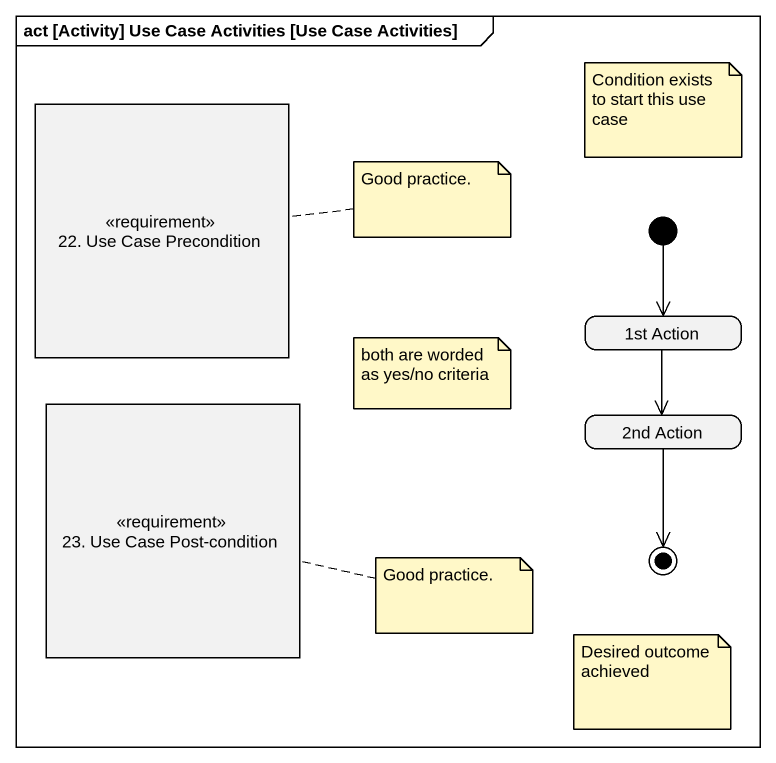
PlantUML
@startuml
mainframe act [Activity] Use Case Activities [Use Case Activities]
hide empty description
state "22. Use Case Precondition" as o22_Use_Case_Precondition <<requirement>>
state "1st Action" as s1st_Action
state "23. Use Case Post-condition" as o23_Use_Case_Post_condition <<requirement>>
state "2nd Action" as s2nd_Action
[*] --> s1st_Action
s1st_Action --> s2nd_Action
s2nd_Action --> [*]
note as N1
  Condition exists to start this use case
end note
note right of o22_Use_Case_Precondition : Good practice.
note as N3
  both are worded as yes/no criteria
end note
note right of o23_Use_Case_Post_condition : Good practice.
note as N5
  Desired outcome achieved
end note
@enduml
